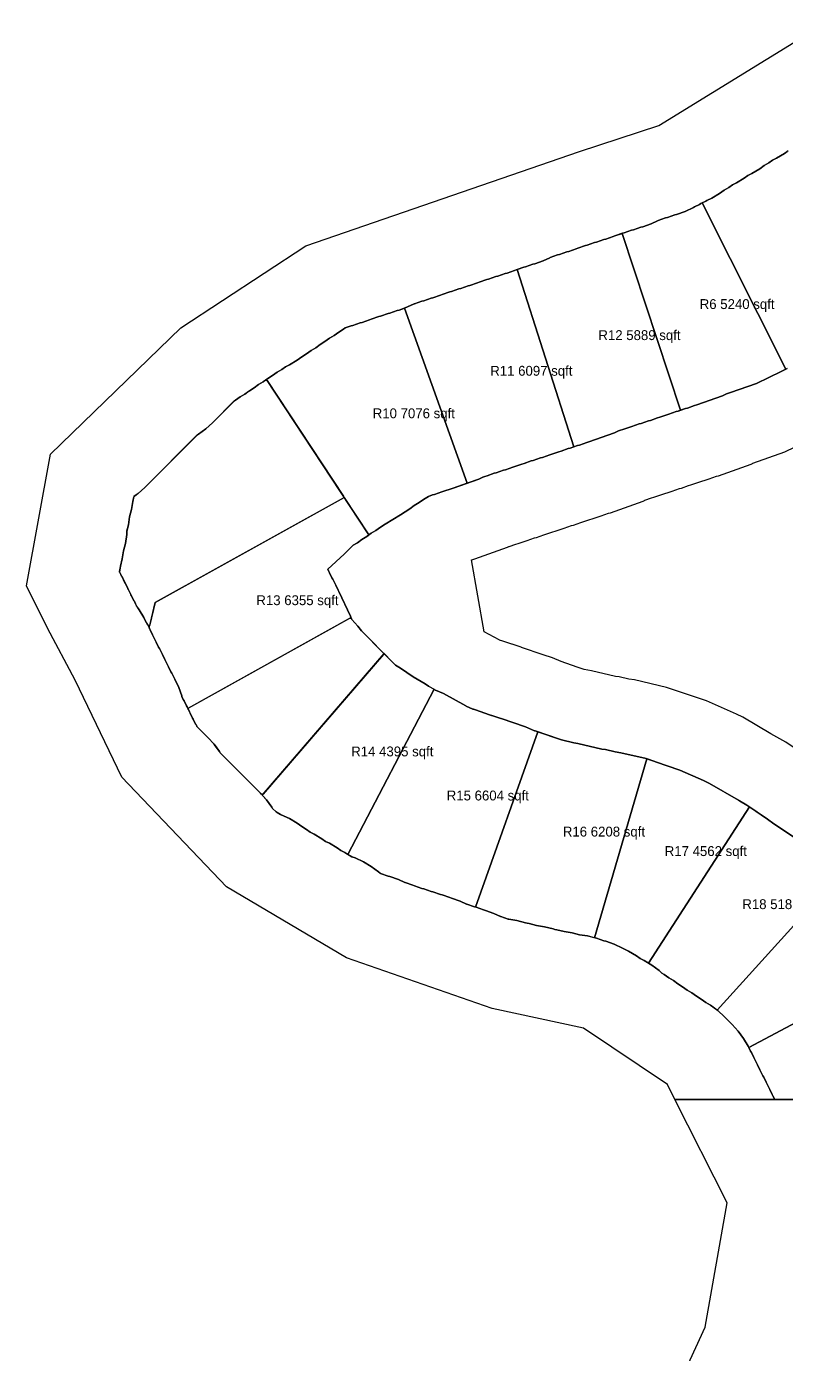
# Model space of a CAD drawing. Header units: metres. Extents: x 119 to 464, y -551 to -55.
# Drawn here: x 118.9 to 242.2, y -302.9 to -87.7 of the extents above; entities that cross this region are included whole.
import ezdxf

# ---------------------------------------------------------------- set-up
doc = ezdxf.new("R2010")
doc.units = ezdxf.units.M
for name, color, linetype in [('COLONY', 3, 'Continuous'), ('CORNERS', 52, 'Continuous'), ('PARKS', 82, 'Continuous'), ('PLOTS', 1, 'Continuous'), ('PROMENADE', 62, 'Continuous'), ('RESORT', 2, 'Continuous'), ('ROADS', 8, 'Continuous'), ('TEXT', 7, 'Continuous')]:
    doc.layers.add(name, color=color, linetype=linetype)

msp = doc.modelspace()

# ---------------------------------------------------------------- linework, layer by layer
at = {"layer": 'COLONY'}
msp.add_lwpolyline([(338.8, -261.53), (224.09, -261.53), (222.88, -259.14), (209.26, -249.96), (209.26, -249.96), (194.47, -246.82), (170.8, -238.57), (151.35, -227.07), (134.39, -209.29), (126.82, -193.61), (122.36, -185.17), (118.94, -178.32), (122.83, -156.97), (143.97, -136.46), (164.23, -123.19), (208.6, -107.93), (221.48, -103.71), (247.6, -87.66)], dxfattribs=at)
at = {"layer": 'CORNERS'}
msp.add_lwpolyline([(171.68, -183.76), (171.68, -183.76), (172.66, -184.83), (172.66, -184.83), (172.67, -184.85), (172.68, -184.85), (173.24, -185.61), (173.24, -185.61), (173.24, -185.61), (173.24, -185.61), (173.24, -185.61), (173.24, -185.61), (176.79, -189.16), (176.79, -189.16), (176.8, -189.17), (176.81, -189.18), (176.81, -189.19), (176.82, -189.2), (176.82, -189.21), (176.83, -189.21), (176.83, -189.22), (176.84, -189.23), (176.84, -189.24), (176.84, -189.25), (176.85, -189.26), (176.85, -189.27), (176.85, -189.28), (176.85, -189.29), (176.85, -189.3), (176.85, -189.31), (176.85, -189.32), (176.85, -189.33), (176.85, -189.34), (176.84, -189.35), (176.84, -189.36), (176.84, -189.37), (176.84, -189.38), (176.83, -189.39), (176.83, -189.4), (176.82, -189.41), (176.82, -189.41), (176.81, -189.42), (176.8, -189.43), (176.8, -189.44), (157.3, -212.04), (157.3, -212.04), (157.29, -212.05), (157.28, -212.06), (157.27, -212.06), (157.27, -212.07), (157.26, -212.08), (157.25, -212.08), (157.24, -212.09), (157.23, -212.09), (157.22, -212.1), (157.21, -212.1), (157.21, -212.1), (157.2, -212.1), (157.19, -212.11), (157.18, -212.11), (157.17, -212.11), (157.16, -212.11), (157.15, -212.11), (157.14, -212.11), (157.13, -212.11), (157.12, -212.11), (157.11, -212.11), (157.1, -212.1), (157.09, -212.1), (157.08, -212.1), (157.07, -212.09), (157.06, -212.09), (157.05, -212.08), (157.04, -212.08), (157.03, -212.07), (157.03, -212.07), (157.02, -212.06), (157.01, -212.06), (157, -212.05), (157, -212.04), (156.86, -211.89), (156.86, -211.89), (156.86, -211.89), (156.86, -211.89), (150.36, -205.39), (150.36, -205.39), (150.35, -205.37), (150.34, -205.36), (150.33, -205.35), (150.33, -205.35), (150.22, -205.17), (150.22, -205.17), (150.22, -205.17), (150.22, -205.17), (149.35, -203.99), (149.35, -203.98), (149.35, -203.98), (149.35, -203.98), (148.36, -202.89), (148.36, -202.89), (148.36, -202.89), (148.36, -202.89), (146.58, -201.11), (146.57, -201.1), (146.57, -201.1), (146.56, -201.09), (146.56, -201.08), (146.55, -201.07), (146.55, -201.07), (146.54, -201.06), (146.54, -201.05), (146.53, -201.05), (146.48, -200.94), (146.48, -200.93), (146.48, -200.93), (146.48, -200.92), (146.37, -200.74), (146.36, -200.74), (146.36, -200.72), (146.35, -200.72), (145.98, -199.94), (145.98, -199.93), (145.98, -199.93), (145.98, -199.92), (145.87, -199.74), (145.86, -199.74), (145.86, -199.72), (145.85, -199.72), (145.48, -198.94), (145.48, -198.93), (145.48, -198.93), (145.48, -198.92), (145.37, -198.74), (145.36, -198.74), (145.36, -198.72), (145.35, -198.72), (145.18, -198.34), (145.17, -198.34), (145.17, -198.33), (145.17, -198.32), (145.16, -198.31), (145.16, -198.3), (145.16, -198.29), (145.16, -198.28), (145.16, -198.27), (145.16, -198.26), (145.16, -198.25), (145.16, -198.24), (145.16, -198.23), (145.16, -198.22), (145.16, -198.21), (145.16, -198.2), (145.17, -198.19), (145.17, -198.18), (145.18, -198.17), (145.18, -198.16), (145.18, -198.15), (145.19, -198.15), (145.2, -198.14), (145.2, -198.13), (145.21, -198.12), (145.22, -198.11), (145.22, -198.11), (145.23, -198.1), (145.24, -198.1), (145.25, -198.09), (145.26, -198.08), (145.26, -198.08), (171.36, -183.56), (171.37, -183.56), (171.38, -183.56), (171.39, -183.55), (171.39, -183.55), (171.4, -183.55), (171.41, -183.54), (171.42, -183.54), (171.43, -183.54), (171.44, -183.54), (171.45, -183.54), (171.46, -183.54), (171.47, -183.54), (171.48, -183.54), (171.49, -183.54), (171.5, -183.54), (171.51, -183.54), (171.52, -183.55), (171.53, -183.55), (171.54, -183.55), (171.55, -183.56), (171.55, -183.56), (171.56, -183.57), (171.57, -183.57), (171.58, -183.58), (171.59, -183.58), (171.59, -183.59), (171.6, -183.59), (171.61, -183.6), (171.61, -183.61), (171.62, -183.62), (171.63, -183.62), (171.63, -183.63), (171.64, -183.64), (171.64, -183.65), (171.64, -183.66), (171.65, -183.67), (171.65, -183.67), (171.68, -183.75), (171.68, -183.76), (171.68, -183.76), (171.68, -183.76), (171.68, -183.76), (171.68, -183.76)], close=True, dxfattribs=at)
at = {"layer": 'PARKS'}
msp.add_lwpolyline([(138.35, -184.22), (137.98, -183.44), (137.98, -183.43), (137.98, -183.43), (137.98, -183.42), (137.22, -182.17), (137.22, -182.17), (137.22, -182.17), (137.22, -182.17), (136.8, -181.6), (136.8, -181.59), (136.79, -181.58), (136.79, -181.58), (136.78, -181.57), (136.78, -181.56), (136.48, -180.94), (136.48, -180.93), (136.48, -180.93), (136.48, -180.92), (136.37, -180.74), (136.36, -180.74), (136.36, -180.72), (136.35, -180.72), (135.98, -179.94), (135.98, -179.93), (135.98, -179.93), (135.98, -179.92), (135.87, -179.74), (135.86, -179.74), (135.86, -179.72), (135.85, -179.72), (135.48, -178.94), (135.48, -178.93), (135.48, -178.93), (135.48, -178.92), (135.37, -178.74), (135.36, -178.74), (135.36, -178.72), (135.35, -178.72), (134.98, -177.94), (134.98, -177.93), (134.98, -177.93), (134.98, -177.92), (134.87, -177.74), (134.86, -177.74), (134.86, -177.72), (134.85, -177.72), (134.48, -176.94), (134.48, -176.93), (134.48, -176.93), (134.48, -176.92), (134.37, -176.74), (134.36, -176.74), (134.36, -176.72), (134.35, -176.72), (134.05, -176.08), (134.05, -176.07), (134.04, -176.06), (134.04, -176.05), (134.03, -176.04), (134.03, -176.03), (134.03, -176.02), (134.03, -176.01), (134.03, -176), (134.03, -175.99), (134.03, -175.98), (134.03, -175.97), (134.03, -175.96), (134.03, -175.96), (134.16, -175.14), (134.16, -175.14), (134.16, -175.12), (134.16, -175.12), (134.46, -173.94), (134.46, -173.93), (134.46, -173.93), (134.46, -173.92), (134.66, -172.64), (134.66, -172.64), (134.66, -172.62), (134.66, -172.62), (134.96, -171.44), (134.96, -171.43), (134.96, -171.43), (134.96, -171.42), (135.18, -169.98), (135.18, -169.97), (135.18, -169.97), (135.18, -169.96), (135.21, -169.45), (135.21, -169.45), (135.21, -169.43), (135.21, -169.43), (135.21, -169.41), (135.22, -169.41), (135.46, -168.44), (135.46, -168.43), (135.46, -168.43), (135.46, -168.42), (135.66, -167.14), (135.66, -167.14), (135.66, -167.12), (135.66, -167.12), (135.96, -165.94), (135.96, -165.93), (135.96, -165.93), (135.96, -165.92), (136.16, -164.64), (136.16, -164.64), (136.16, -164.62), (136.16, -164.62), (136.34, -163.9), (136.34, -163.9), (136.35, -163.89), (136.35, -163.88), (136.35, -163.87), (136.36, -163.86), (136.36, -163.85), (136.37, -163.84), (136.37, -163.83), (136.38, -163.83), (136.39, -163.82), (136.39, -163.81), (136.4, -163.8), (136.41, -163.8), (136.42, -163.79), (136.42, -163.79), (137.01, -163.35), (137.02, -163.35), (137.02, -163.35), (137.03, -163.35), (138.11, -162.36), (138.11, -162.36), (138.11, -162.36), (138.11, -162.36), (146.61, -153.86), (146.61, -153.86), (146.63, -153.85), (146.64, -153.84), (146.65, -153.83), (146.65, -153.83), (146.83, -153.72), (146.83, -153.72), (146.83, -153.72), (146.83, -153.72), (148.01, -152.85), (148.02, -152.85), (148.02, -152.85), (148.02, -152.85), (149.11, -151.86), (149.11, -151.86), (149.11, -151.86), (149.11, -151.86), (152.61, -148.36), (152.61, -148.36), (152.63, -148.35), (152.64, -148.34), (152.65, -148.33), (152.65, -148.33), (152.83, -148.22), (152.83, -148.22), (152.83, -148.22), (152.83, -148.22), (153.56, -147.69), (153.56, -147.68), (153.58, -147.68), (153.58, -147.67), (154.33, -147.22), (154.33, -147.22), (154.33, -147.22), (154.33, -147.22), (155.06, -146.69), (155.06, -146.68), (155.08, -146.68), (155.08, -146.67), (155.83, -146.22), (155.83, -146.22), (155.83, -146.22), (155.83, -146.22), (156.56, -145.69), (156.56, -145.68), (156.58, -145.68), (156.58, -145.67), (157.33, -145.22), (157.33, -145.22), (157.33, -145.22), (157.33, -145.22), (157.66, -144.98), (157.66, -144.98), (157.67, -144.97), (157.68, -144.97), (157.69, -144.96), (157.7, -144.96), (157.71, -144.95), (157.72, -144.95), (157.73, -144.95), (157.74, -144.94), (157.75, -144.94), (157.76, -144.94), (157.77, -144.94), (157.78, -144.94), (157.79, -144.94), (157.8, -144.94), (157.81, -144.94), (157.82, -144.95), (157.83, -144.95), (157.84, -144.95), (157.85, -144.95), (157.86, -144.96), (157.87, -144.96), (157.87, -144.97), (157.88, -144.97), (157.89, -144.98), (157.9, -144.98), (157.91, -144.99), (157.92, -145), (157.92, -145), (157.93, -145.01), (157.94, -145.02), (157.94, -145.03), (157.95, -145.03), (170.33, -163.79), (170.33, -163.79), (170.33, -163.8), (170.34, -163.81), (170.34, -163.82), (170.35, -163.83), (170.35, -163.84), (170.35, -163.85), (170.35, -163.86), (170.36, -163.87), (170.36, -163.88), (170.36, -163.89), (170.36, -163.9), (170.36, -163.91), (170.36, -163.92), (170.36, -163.93), (170.36, -163.94), (170.36, -163.94), (170.35, -163.95), (170.35, -163.96), (170.35, -163.97), (170.34, -163.98), (170.34, -163.99), (170.33, -164), (170.33, -164.01), (170.32, -164.02), (170.32, -164.02), (170.31, -164.03), (170.31, -164.04), (170.3, -164.04), (170.29, -164.05), (170.29, -164.06), (170.28, -164.06), (170.27, -164.07), (170.26, -164.08), (170.26, -164.08), (139.82, -181.01), (139.82, -181.01), (139.81, -181.01), (139.81, -181.01), (139.81, -181.01), (139.81, -181.01), (139.81, -181.02), (138.95, -184.6), (138.95, -184.6), (138.95, -184.61), (138.95, -184.62), (138.94, -184.63), (138.94, -184.64), (138.93, -184.65), (138.93, -184.66), (138.92, -184.67), (138.92, -184.67), (138.91, -184.68), (138.91, -184.69), (138.9, -184.7), (138.89, -184.7), (138.88, -184.71), (138.88, -184.71), (138.87, -184.72), (138.86, -184.73), (138.85, -184.73), (138.84, -184.73), (138.83, -184.74), (138.82, -184.74), (138.81, -184.74), (138.8, -184.75), (138.8, -184.75), (138.79, -184.75), (138.78, -184.75), (138.77, -184.75), (138.76, -184.75), (138.75, -184.75), (138.74, -184.75), (138.73, -184.75), (138.72, -184.75), (138.71, -184.75), (138.7, -184.74), (138.69, -184.74), (138.68, -184.74), (138.67, -184.73), (138.66, -184.73), (138.65, -184.72), (138.65, -184.72), (138.64, -184.71), (138.63, -184.7), (138.62, -184.7), (138.62, -184.69), (138.61, -184.68), (138.6, -184.68), (138.6, -184.67), (138.59, -184.66), (138.59, -184.65), (138.58, -184.64), (138.58, -184.64), (138.48, -184.44), (138.48, -184.43), (138.48, -184.43), (138.48, -184.42), (138.37, -184.24), (138.36, -184.24), (138.36, -184.22), (138.35, -184.22)], close=True, dxfattribs=at)
msp.add_lwpolyline([(246.31, -206.51), (242.06, -203.61), (242.05, -203.61), (239.63, -202.26), (239.62, -202.26), (235.08, -199.61), (235.07, -199.61), (234.07, -199.11), (229.22, -196.96), (227.72, -196.46), (224.2, -195.27), (224.15, -195.26), (222.7, -194.77), (217.54, -193.56), (216.62, -193.43), (215.04, -193.06), (214.45, -192.98), (210.54, -192.06), (209.95, -191.98), (209.36, -191.84), (208.22, -191.46), (205.61, -190.58), (204.22, -189.96), (202.72, -189.46), (199.2, -188.27), (199.15, -188.26), (197.7, -187.77), (197.65, -187.76), (196.2, -187.27), (196.15, -187.26), (195.61, -187.08), (195.59, -187.07), (195.57, -187.06), (193.16, -185.73), (191.11, -174.11), (191.3, -174.04), (191.64, -173.95), (196.92, -172.06), (197.14, -171.95), (197.19, -171.93), (198.3, -171.54), (198.64, -171.45), (199.8, -171.04), (200.14, -170.95), (201.3, -170.54), (201.64, -170.45), (202.8, -170.04), (203.14, -169.95), (204.3, -169.54), (204.64, -169.45), (205.8, -169.04), (206.14, -168.95), (207.3, -168.54), (207.64, -168.45), (208.8, -168.04), (209.14, -167.95), (210.3, -167.54), (210.64, -167.45), (211.8, -167.04), (212.14, -166.95), (213.3, -166.54), (213.64, -166.45), (218.92, -164.56), (219.14, -164.45), (219.19, -164.43), (220.3, -164.04), (220.64, -163.95), (221.8, -163.54), (222.14, -163.45), (223.3, -163.04), (223.64, -162.95), (224.8, -162.54), (225.14, -162.45), (226.3, -162.04), (226.64, -161.95), (227.8, -161.54), (228.14, -161.45), (229.3, -161.04), (229.64, -160.95), (230.8, -160.54), (231.14, -160.45), (236.42, -158.56), (236.64, -158.45), (236.69, -158.43), (241.92, -156.56), (243.58, -155.77)], dxfattribs=at)
at = {"layer": 'PLOTS'}
for points in [[(242.3, -143.09), (242.06, -143.2), (228.51, -116.25), (229.07, -115.98), (229.07, -115.98), (229.27, -115.86), (230.07, -115.48), (231.33, -114.72), (232.07, -114.18), (232.83, -113.72), (233.42, -113.29), (234.07, -112.98), (235.33, -112.22), (235.92, -111.79), (236.57, -111.48), (237.83, -110.72), (238.57, -110.18), (239.33, -109.72), (239.92, -109.29), (240.57, -108.98), (241.83, -108.22), (242.27, -107.9)], [(272.96, -261.53), (240.27, -261.53), (240.27, -261.53), (240.27, -261.53), (239.98, -260.93), (239.98, -260.93), (239.86, -260.73), (239.86, -260.73), (239.48, -259.93), (239.48, -259.93), (239.36, -259.73), (239.36, -259.73), (238.98, -258.93), (238.98, -258.93), (238.86, -258.73), (238.86, -258.73), (238.48, -257.93), (238.48, -257.93), (238.36, -257.73), (238.36, -257.73), (237.98, -256.93), (237.98, -256.93), (237.86, -256.73), (237.86, -256.73), (237.48, -255.93), (237.48, -255.93), (237.36, -255.73), (237.36, -255.73), (236.98, -254.93), (236.98, -254.93), (236.86, -254.73), (236.86, -254.73), (236.48, -253.93), (236.48, -253.93), (236.36, -253.73), (236.36, -253.73), (236.07, -253.13), (236.07, -253.13), (236.07, -253.13), (236.07, -253.13), (262.73, -238.98)]]:
    msp.add_lwpolyline(points, dxfattribs=at)
for points in [[(215.56, -121.17), (215.85, -121.1), (217.06, -120.67), (217.35, -120.6), (218.56, -120.17), (218.85, -120.1), (220.24, -119.61), (221.28, -119.12), (221.35, -119.1), (222.56, -118.67), (222.85, -118.6), (224.06, -118.17), (224.35, -118.1), (225.74, -117.61), (227.07, -116.98), (227.27, -116.86), (228.07, -116.48), (228.27, -116.36), (228.51, -116.25), (242.06, -143.2), (241.51, -143.47), (241.3, -143.59), (237.29, -145.49), (233.11, -146.98), (232.78, -147.06), (232.42, -147.19), (231.79, -147.49), (227.61, -148.98), (227.28, -149.06), (226.11, -149.48), (225.78, -149.56), (224.98, -149.85), (215.51, -121.19), (215.56, -121.17)], [(199.56, -126.67), (199.85, -126.6), (201.06, -126.17), (201.35, -126.1), (202.74, -125.61), (203.78, -125.12), (203.85, -125.1), (205.06, -124.67), (205.35, -124.6), (206.56, -124.17), (206.85, -124.1), (208.06, -123.67), (208.35, -123.6), (209.56, -123.17), (209.85, -123.1), (211.06, -122.67), (211.35, -122.6), (212.56, -122.17), (212.85, -122.1), (214.06, -121.67), (214.35, -121.6), (215.51, -121.19), (224.98, -149.85), (224.61, -149.98), (224.28, -150.06), (223.11, -150.48), (222.78, -150.56), (221.61, -150.98), (221.28, -151.06), (220.11, -151.48), (219.78, -151.56), (218.61, -151.98), (218.28, -152.06), (217.11, -152.48), (216.78, -152.56), (215.61, -152.98), (215.28, -153.06), (214.92, -153.19), (214.29, -153.49), (210.11, -154.98), (209.78, -155.06), (208.61, -155.48), (208.28, -155.56), (207.69, -155.77), (198.5, -127.05), (199.56, -126.67)], [(180.74, -133.11), (181.78, -132.62), (181.85, -132.6), (183.06, -132.17), (183.35, -132.1), (184.56, -131.67), (184.85, -131.6), (186.06, -131.17), (186.35, -131.1), (187.56, -130.67), (187.85, -130.6), (189.06, -130.17), (189.35, -130.1), (190.56, -129.67), (190.85, -129.6), (192.06, -129.17), (192.35, -129.1), (193.56, -128.67), (193.85, -128.6), (195.06, -128.17), (195.35, -128.1), (196.56, -127.67), (196.85, -127.6), (198.06, -127.17), (198.35, -127.1), (198.5, -127.05), (207.69, -155.77), (207.11, -155.98), (206.78, -156.06), (205.61, -156.48), (205.28, -156.56), (204.11, -156.98), (203.78, -157.06), (202.61, -157.48), (202.28, -157.56), (201.11, -157.98), (200.78, -158.06), (199.61, -158.48), (199.28, -158.56), (198.11, -158.98), (197.78, -159.06), (196.61, -159.48), (196.28, -159.56), (195.11, -159.98), (194.78, -160.06), (193.61, -160.48), (193.28, -160.56), (192.92, -160.69), (192.29, -160.99), (190.41, -161.66), (180.24, -133.29), (180.74, -133.11)], [(158.07, -144.68), (158.83, -144.22), (159.57, -143.68), (160.33, -143.22), (160.92, -142.79), (161.57, -142.48), (162.83, -141.72), (163.57, -141.18), (164.33, -140.72), (165.07, -140.18), (165.83, -139.72), (166.57, -139.18), (167.33, -138.72), (168.07, -138.18), (168.83, -137.72), (169.57, -137.18), (170.33, -136.72), (170.63, -136.5), (171.56, -136.17), (171.85, -136.1), (173.06, -135.67), (173.35, -135.6), (174.56, -135.17), (174.85, -135.1), (176.06, -134.67), (176.35, -134.6), (177.56, -134.17), (177.85, -134.1), (179.06, -133.67), (179.35, -133.6), (180.24, -133.29), (190.41, -161.66), (188.11, -162.48), (187.78, -162.56), (186.61, -162.98), (186.28, -163.06), (185.11, -163.48), (184.78, -163.56), (184.11, -163.8), (184.1, -163.81), (183.31, -164.29), (182.6, -164.81), (181.81, -165.29), (181.1, -165.81), (180.31, -166.29), (179.6, -166.81), (177.1, -168.31), (176.31, -168.79), (175.6, -169.31), (174.81, -169.79), (174.46, -170.05), (157.83, -144.86), (158.07, -144.68)], [(144.98, -197.93), (144.86, -197.73), (144.48, -196.93), (144.36, -196.73), (144.12, -196.22), (144.1, -196.15), (143.61, -194.76), (142.98, -193.43), (142.86, -193.23), (142.48, -192.43), (142.36, -192.23), (141.98, -191.43), (141.86, -191.23), (141.48, -190.43), (141.36, -190.23), (140.98, -189.43), (140.86, -189.23), (140.48, -188.43), (140.36, -188.23), (139.98, -187.43), (139.86, -187.23), (139.48, -186.43), (139.36, -186.23), (138.98, -185.43), (138.86, -185.23), (138.82, -185.15), (139.81, -181.01), (170.45, -163.97), (174.46, -170.05), (174.1, -170.31), (173.31, -170.79), (172.6, -171.31), (171.9, -171.73), (170.44, -173.19), (167.78, -175.6), (167.97, -175.99), (168.09, -176.2), (168.47, -176.99), (168.59, -177.2), (168.97, -177.99), (169.09, -178.2), (169.47, -178.99), (169.59, -179.2), (171.49, -183.21), (171.57, -183.45), (145.1, -198.17), (144.98, -197.93)], [(170.57, -221.52), (169.92, -221.21), (169.33, -220.78), (168.07, -220.02), (167.42, -219.71), (166.83, -219.28), (165.57, -218.52), (164.92, -218.21), (164.33, -217.78), (163.57, -217.32), (162.83, -216.78), (161.57, -216.02), (160.24, -215.39), (160.1, -215.34), (159.57, -215.02), (159.42, -214.95), (158.84, -214.37), (158.72, -214.17), (157.85, -212.98), (157.15, -212.21), (176.92, -189.29), (178.19, -190.56), (178.75, -191.18), (179.56, -191.66), (181.63, -193.04), (183.56, -194.16), (184.13, -194.54), (185.05, -195.07), (171.06, -221.82), (170.57, -221.52)], [(191.56, -230.33), (190.35, -229.9), (190.28, -229.88), (189.24, -229.39), (187.85, -228.9), (187.56, -228.83), (186.35, -228.4), (186.06, -228.33), (184.85, -227.9), (184.56, -227.83), (183.35, -227.4), (183.06, -227.33), (181.85, -226.9), (181.56, -226.83), (180.35, -226.4), (180.28, -226.38), (179.24, -225.89), (177.85, -225.4), (177.56, -225.33), (176.35, -224.9), (176.28, -224.88), (176.27, -224.88), (176.02, -224.65), (174.83, -223.78), (173.57, -223.02), (172.24, -222.39), (171.69, -222.2), (171.06, -221.82), (185.05, -195.07), (185.27, -195.2), (186.54, -195.76), (190.17, -197.77), (190.22, -197.81), (191.29, -198.28), (191.32, -198.29), (191.34, -198.29), (191.41, -198.31), (192.84, -198.79), (192.91, -198.81), (194.34, -199.29), (194.41, -199.31), (195.84, -199.79), (195.91, -199.81), (199.87, -201.15), (201.29, -201.78), (201.32, -201.79), (201.34, -201.79), (201.41, -201.81), (201.85, -201.96), (191.73, -230.37), (191.56, -230.33)], [(209.93, -235.04), (208.63, -234.84), (207.43, -234.54), (206.13, -234.34), (204.93, -234.04), (204.61, -233.99), (204.35, -233.9), (202.93, -233.54), (201.63, -233.34), (200.43, -233.04), (200.11, -232.99), (199.85, -232.9), (198.43, -232.54), (197.13, -232.34), (197.09, -232.34), (197.06, -232.33), (195.85, -231.9), (195.78, -231.88), (194.74, -231.39), (193.35, -230.9), (193.06, -230.83), (191.85, -230.4), (191.73, -230.37), (201.85, -201.96), (205.37, -203.15), (205.67, -203.28), (207.71, -203.76), (208.33, -203.85), (212.21, -204.76), (212.83, -204.85), (214.41, -205.22), (215.33, -205.35), (219.41, -206.31), (219.55, -206.36), (211.05, -235.32), (209.93, -235.04)], [(219.07, -239.02), (218.42, -238.71), (217.83, -238.28), (216.57, -237.52), (215.77, -237.14), (215.57, -237.02), (214.24, -236.39), (212.85, -235.9), (212.56, -235.83), (211.35, -235.4), (211.05, -235.32), (219.55, -206.36), (220.84, -206.79), (220.91, -206.81), (224.87, -208.15), (228.7, -209.84), (229.7, -210.34), (234.39, -213.06), (234.56, -213.16), (235.75, -213.82), (236.19, -214.12), (219.77, -239.44), (219.07, -239.02)], [(229.83, -246.28), (229.07, -245.82), (228.33, -245.28), (227.57, -244.82), (226.83, -244.28), (226.07, -243.82), (225.33, -243.28), (224.57, -242.82), (223.83, -242.28), (223.07, -241.82), (222.33, -241.28), (221.98, -241.07), (221.52, -240.65), (220.33, -239.78), (219.77, -239.44), (236.19, -214.12), (239.11, -216.11), (240.1, -216.86), (246.56, -221.16), (250.14, -223.81), (251.16, -224.74), (230.93, -247.08), (229.83, -246.28)], [(235.98, -252.93), (235.22, -251.67), (234.35, -250.48), (233.36, -249.39), (232.11, -248.14), (231.02, -247.15), (230.93, -247.08), (251.16, -224.74), (253.44, -226.81), (254.69, -228.06), (257.67, -231.34), (260.31, -234.9), (262.59, -238.7), (262.73, -238.98), (236.07, -253.13), (235.98, -252.93)]]:
    msp.add_lwpolyline(points, close=True, dxfattribs=at)
at = {"layer": 'PROMENADE'}
msp.add_lwpolyline([(242.42, -107.79), (241.83, -108.22), (240.57, -108.98), (239.92, -109.29), (239.33, -109.72), (238.57, -110.18), (237.83, -110.72), (236.57, -111.48), (235.92, -111.79), (235.33, -112.22), (234.07, -112.98), (233.42, -113.29), (232.83, -113.72), (232.07, -114.18), (231.33, -114.72), (230.07, -115.48), (229.27, -115.86), (229.07, -115.98), (228.27, -116.36), (228.07, -116.48), (227.27, -116.86), (227.07, -116.98), (225.74, -117.61), (224.35, -118.1), (224.06, -118.17), (222.85, -118.6), (222.56, -118.67), (221.35, -119.1), (221.28, -119.12), (220.24, -119.61), (218.85, -120.1), (218.56, -120.17), (217.35, -120.6), (217.06, -120.67), (215.85, -121.1), (215.56, -121.17), (214.35, -121.6), (214.06, -121.67), (212.85, -122.1), (212.56, -122.17), (211.35, -122.6), (211.06, -122.67), (209.85, -123.1), (209.56, -123.17), (208.35, -123.6), (208.06, -123.67), (206.85, -124.1), (206.56, -124.17), (205.35, -124.6), (205.06, -124.67), (203.85, -125.1), (203.78, -125.12), (202.74, -125.61), (201.35, -126.1), (201.06, -126.17), (199.85, -126.6), (199.56, -126.67), (198.35, -127.1), (198.06, -127.17), (196.85, -127.6), (196.56, -127.67), (195.35, -128.1), (195.06, -128.17), (193.85, -128.6), (193.56, -128.67), (192.35, -129.1), (192.06, -129.17), (190.85, -129.6), (190.56, -129.67), (189.35, -130.1), (189.06, -130.17), (187.85, -130.6), (187.56, -130.67), (186.35, -131.1), (186.06, -131.17), (184.85, -131.6), (184.56, -131.67), (183.35, -132.1), (183.06, -132.17), (181.85, -132.6), (181.78, -132.62), (180.74, -133.11), (179.35, -133.6), (179.06, -133.67), (177.85, -134.1), (177.56, -134.17), (176.35, -134.6), (176.06, -134.67), (174.85, -135.1), (174.56, -135.17), (173.35, -135.6), (173.06, -135.67), (171.85, -136.1), (171.56, -136.17), (170.63, -136.5), (170.33, -136.72), (169.57, -137.18), (168.83, -137.72), (168.07, -138.18), (167.33, -138.72), (166.57, -139.18), (165.83, -139.72), (165.07, -140.18), (164.33, -140.72), (163.57, -141.18), (162.83, -141.72), (161.57, -142.48), (160.92, -142.79), (160.33, -143.22), (159.57, -143.68), (158.83, -144.22), (158.07, -144.68), (157.33, -145.22), (156.57, -145.68), (155.83, -146.22), (155.07, -146.68), (154.33, -147.22), (153.57, -147.68), (152.83, -148.22), (152.63, -148.34), (149.11, -151.86), (148.02, -152.85), (146.83, -153.72), (146.63, -153.84), (138.11, -162.36), (137.02, -163.35), (136.36, -163.83), (136.16, -164.63), (135.96, -165.93), (135.66, -167.13), (135.46, -168.43), (135.21, -169.43), (135.18, -169.97), (134.96, -171.43), (134.66, -172.63), (134.46, -173.93), (134.16, -175.13), (134.02, -176.02), (134.36, -176.73), (134.48, -176.93), (134.86, -177.73), (134.98, -177.93), (135.36, -178.73), (135.48, -178.93), (135.86, -179.73), (135.98, -179.93), (136.36, -180.73), (136.48, -180.93), (136.79, -181.58), (137.22, -182.17), (137.98, -183.43), (138.36, -184.23), (138.48, -184.43), (138.86, -185.23), (138.98, -185.43), (139.36, -186.23), (139.48, -186.43), (139.86, -187.23), (139.98, -187.43), (140.36, -188.23), (140.48, -188.43), (140.86, -189.23), (140.98, -189.43), (141.36, -190.23), (141.48, -190.43), (141.86, -191.23), (141.98, -191.43), (142.36, -192.23), (142.48, -192.43), (142.86, -193.23), (142.98, -193.43), (143.61, -194.76), (144.1, -196.15), (144.12, -196.22), (144.36, -196.73), (144.48, -196.93), (144.86, -197.73), (144.98, -197.93), (145.36, -198.73), (145.48, -198.93), (145.86, -199.73), (145.98, -199.93), (146.36, -200.73), (146.48, -200.93), (146.55, -201.08), (148.36, -202.89), (149.35, -203.98), (150.22, -205.17), (150.34, -205.37), (156.86, -211.89), (157.85, -212.98), (158.72, -214.17), (158.84, -214.37), (159.42, -214.95), (159.57, -215.02), (160.1, -215.34), (160.24, -215.39), (161.57, -216.02), (162.83, -216.78), (163.57, -217.32), (164.33, -217.78), (164.92, -218.21), (165.57, -218.52), (166.83, -219.28), (167.42, -219.71), (168.07, -220.02), (169.33, -220.78), (169.92, -221.21), (170.57, -221.52), (171.69, -222.2), (172.24, -222.39), (173.57, -223.02), (174.83, -223.78), (176.02, -224.65), (176.27, -224.88), (176.28, -224.88), (176.35, -224.9), (177.56, -225.33), (177.85, -225.4), (179.24, -225.89), (180.28, -226.38), (180.35, -226.4), (181.56, -226.83), (181.85, -226.9), (183.06, -227.33), (183.35, -227.4), (184.56, -227.83), (184.85, -227.9), (186.06, -228.33), (186.35, -228.4), (187.56, -228.83), (187.85, -228.9), (189.24, -229.39), (190.28, -229.88), (190.35, -229.9), (191.56, -230.33), (191.85, -230.4), (193.06, -230.83), (193.35, -230.9), (194.74, -231.39), (195.78, -231.88), (195.85, -231.9), (197.06, -232.33), (197.09, -232.34), (197.13, -232.34), (198.43, -232.54), (199.85, -232.9), (200.11, -232.99), (200.43, -233.04), (201.63, -233.34), (202.93, -233.54), (204.35, -233.9), (204.61, -233.99), (204.93, -234.04), (206.13, -234.34), (207.43, -234.54), (208.63, -234.84), (209.93, -235.04), (211.35, -235.4), (212.56, -235.83), (212.85, -235.9), (214.24, -236.39), (215.57, -237.02), (215.77, -237.14), (216.57, -237.52), (217.83, -238.28), (218.42, -238.71), (219.07, -239.02), (220.33, -239.78), (221.52, -240.65), (221.98, -241.07), (222.33, -241.28), (223.07, -241.82), (223.83, -242.28), (224.57, -242.82), (225.33, -243.28), (226.07, -243.82), (226.83, -244.28), (227.57, -244.82), (228.33, -245.28), (229.07, -245.82), (229.83, -246.28), (231.02, -247.15), (232.11, -248.14), (233.36, -249.39), (234.35, -250.48), (235.22, -251.67), (235.98, -252.93), (236.36, -253.73), (236.48, -253.93), (236.86, -254.73), (236.98, -254.93), (237.36, -255.73), (237.48, -255.93), (237.86, -256.73), (237.98, -256.93), (238.36, -257.73), (238.48, -257.93), (238.86, -258.73), (238.98, -258.93), (239.36, -259.73), (239.48, -259.93), (239.86, -260.73), (239.98, -260.93), (240.27, -261.53), (224.09, -261.53), (222.88, -259.14), (209.26, -249.96), (194.47, -246.82), (194.47, -246.82), (170.8, -238.57), (151.35, -227.07), (134.39, -209.29), (126.82, -193.61), (122.36, -185.17), (118.94, -178.32), (122.83, -156.97), (143.97, -136.46), (164.23, -123.19), (208.6, -107.93), (221.48, -103.71), (247.6, -87.66)], dxfattribs=at)
at = {"layer": 'RESORT'}
msp.add_lwpolyline([(215.94, -326.8), (228.99, -298.46), (232.53, -278.27), (224.09, -261.53), (338.8, -261.53), (338.45, -264.51), (337.37, -284.59), (335.73, -303.96)], dxfattribs=at)
at = {"layer": 'ROADS'}
msp.add_lwpolyline([(246.56, -221.16), (240.1, -216.86), (239.11, -216.11), (235.75, -213.82), (234.56, -213.16), (234.39, -213.06), (229.7, -210.34), (228.7, -209.84), (224.87, -208.15), (220.91, -206.81), (220.84, -206.79), (219.41, -206.31), (215.33, -205.35), (214.41, -205.22), (212.83, -204.85), (212.21, -204.76), (208.33, -203.85), (207.71, -203.76), (205.67, -203.28), (205.37, -203.15), (201.41, -201.81), (201.34, -201.79), (201.32, -201.79), (201.29, -201.78), (199.87, -201.15), (195.91, -199.81), (195.84, -199.79), (194.41, -199.31), (194.34, -199.29), (192.91, -198.81), (192.84, -198.79), (191.41, -198.31), (191.34, -198.29), (191.32, -198.29), (191.29, -198.28), (190.22, -197.81), (190.17, -197.77), (186.54, -195.76), (185.27, -195.2), (184.13, -194.54), (183.56, -194.16), (181.63, -193.04), (179.56, -191.66), (178.75, -191.18), (178.19, -190.56), (173.24, -185.61), (172.67, -184.84), (171.68, -183.76), (171.49, -183.21), (169.59, -179.2), (169.47, -178.99), (169.09, -178.2), (168.97, -177.99), (168.59, -177.2), (168.47, -176.99), (168.09, -176.2), (167.97, -175.99), (167.78, -175.6), (170.44, -173.19), (171.9, -171.73), (172.6, -171.31), (173.31, -170.79), (174.1, -170.31), (174.81, -169.79), (175.6, -169.31), (176.31, -168.79), (177.1, -168.31), (179.6, -166.81), (180.31, -166.29), (181.1, -165.81), (181.81, -165.29), (182.6, -164.81), (183.31, -164.29), (184.1, -163.81), (184.11, -163.8), (184.78, -163.56), (185.11, -163.48), (186.28, -163.06), (186.61, -162.98), (187.78, -162.56), (188.11, -162.48), (192.29, -160.99), (192.92, -160.69), (193.28, -160.56), (193.61, -160.48), (194.78, -160.06), (195.11, -159.98), (196.28, -159.56), (196.61, -159.48), (197.78, -159.06), (198.11, -158.98), (199.28, -158.56), (199.61, -158.48), (200.78, -158.06), (201.11, -157.98), (202.28, -157.56), (202.61, -157.48), (203.78, -157.06), (204.11, -156.98), (205.28, -156.56), (205.61, -156.48), (206.78, -156.06), (207.11, -155.98), (208.28, -155.56), (208.61, -155.48), (209.78, -155.06), (210.11, -154.98), (214.29, -153.49), (214.92, -153.19), (215.28, -153.06), (215.61, -152.98), (216.78, -152.56), (217.11, -152.48), (218.28, -152.06), (218.61, -151.98), (219.78, -151.56), (220.11, -151.48), (221.28, -151.06), (221.61, -150.98), (222.78, -150.56), (223.11, -150.48), (224.28, -150.06), (224.61, -149.98), (225.78, -149.56), (226.11, -149.48), (227.28, -149.06), (227.61, -148.98), (231.79, -147.49), (232.42, -147.19), (232.78, -147.06), (233.11, -146.98), (237.29, -145.49), (241.3, -143.59), (241.51, -143.47), (242.3, -143.09)], dxfattribs=at)

# ---------------------------------------------------------------- texts
at = {"layer": 'TEXT'}
for s, p in [('R6 5240 sqft', (228.1, -133.44)), ('R12 5889 sqft', (211.67, -138.47)), ('R11 6097 sqft', (194.14, -144.25)), ('R10 7076 sqft', (175.08, -151.14)), ('R13 6355 sqft', (156.21, -181.43)), ('R14 4395 sqft', (171.59, -205.94)), ('R15 6604 sqft', (187.08, -213.08)), ('R16 6208 sqft', (205.91, -218.93)), ('R17 4562 sqft', (222.43, -222.09)), ('R18 5181 sqft', (235.01, -230.69))]:
    msp.add_text(s, height=1.6, dxfattribs=at).set_placement(p)

doc.saveas('drawing.dxf')
